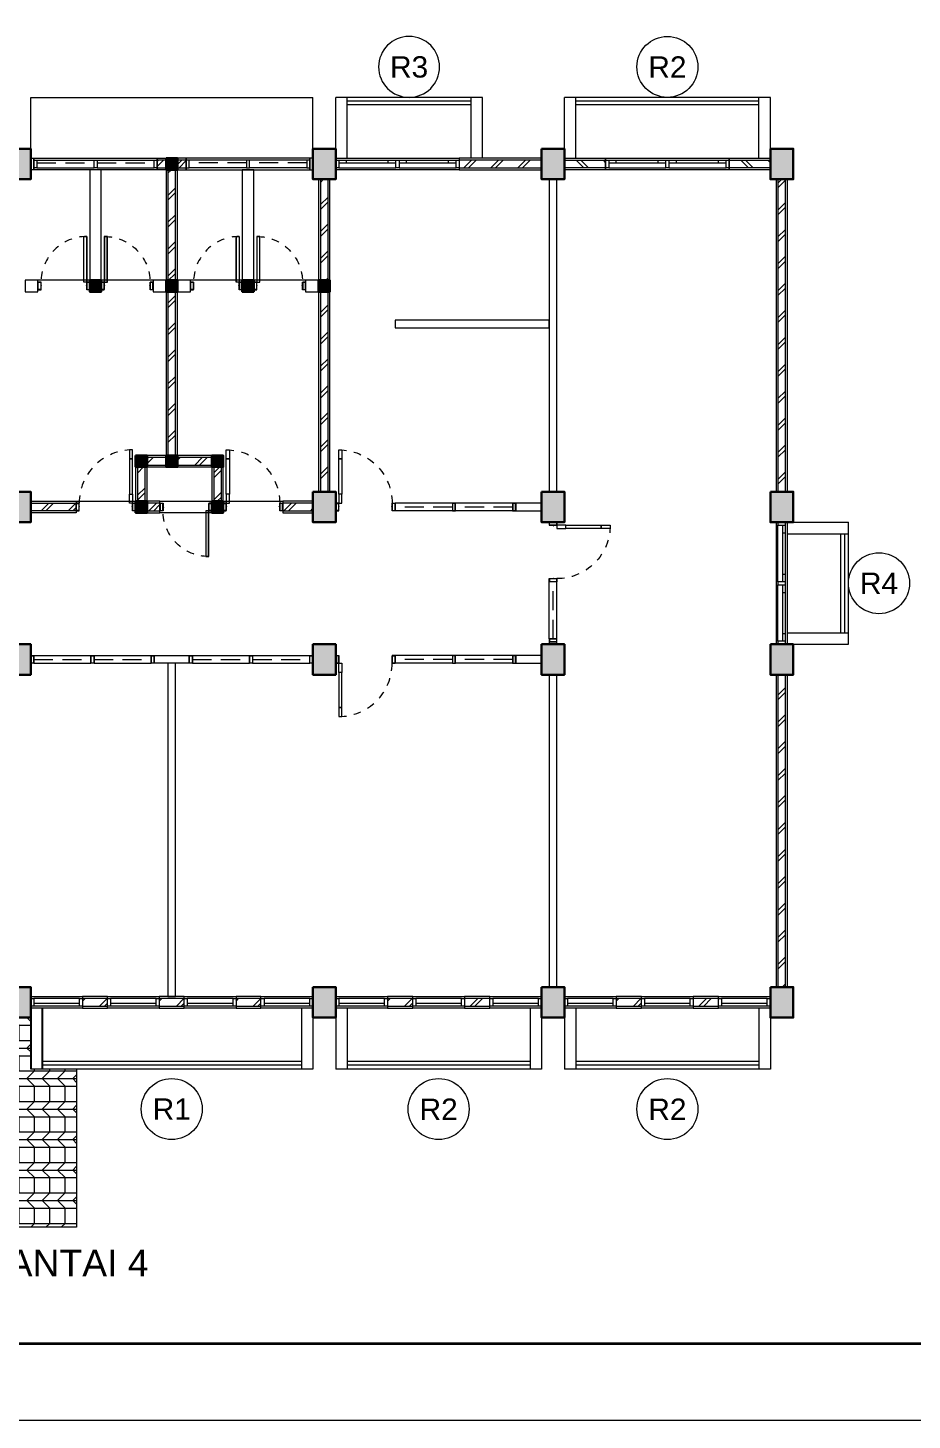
# Model space of a CAD drawing. Header units: millimetres. Extents: x -11 to 1625, y -267 to 180.
# Drawn here: x 953.99 to 965.59, y -267 to -248.73 of the extents above; entities that cross this region are included whole.
import ezdxf
from ezdxf.enums import TextEntityAlignment as Align

# ---------------------------------------------------------------- set-up
doc = ezdxf.new("R2010")
doc.units = ezdxf.units.MM
doc.linetypes.add('HIDDEN', pattern=[0.375, 0.25, -0.125])
for name, color, linetype, lineweight in [('ars', 11, 'Continuous', 5), ('dinding', 5, 'Continuous', 15), ('GRS KOP', 1, 'Continuous', 35), ('KOLOM', 1, 'Continuous', 30), ('kop', 7, 'Continuous', 20), ('kus', 63, 'Continuous', 15), ('lan', 7, 'Continuous', 15), ('not', 7, 'Continuous', 20), ('PARTISI', 190, 'Continuous', 9), ('sol kol', 8, 'Continuous', 0)]:
    doc.layers.add(name, color=color, linetype=linetype, lineweight=lineweight)
doc.styles.add('BARU', font='complex.shx')
doc.styles.add('S', font='SIMPLEX', dxfattribs={"width": 1.1})
doc.styles.get("Standard").update_dxf_attribs({"font": 'ARIALUNI.TTF'})
pattern_1 = [(45, (953.879, -261.71834), (-0.1767767, 0.1767767), []), (45, (953.9415, -261.71834), (-0.1767767, 0.1767767), [])]
pattern_2 = [(45, (952.879, -261.71834), (-0.1767767, 0.1767767), []), (45, (952.9415, -261.71834), (-0.1767767, 0.1767767), [])]

# ---------------------------------------------------------------- blocks, each defined once
blk = doc.blocks.new('kop')
at = {"layer": 'GRS KOP'}
blk.add_lwpolyline([(1, 54), (83, 54), (83, 1), (1, 1)], close=True, dxfattribs=at)
at = {"layer": 'kop', "color": 7}
blk.add_line((0, 0), (84, 0), dxfattribs=at)
at = {"layer": 'kop', "style": 'BARU', "flags": 4}
for p, height in [((73.8, 5.4), 0.35), ((80.303, 5.382), 0.25), ((73.8, 4.9), 0.35), ((80.303, 4.882), 0.25), ((73.8, 4.4), 0.35), ((80.303, 4.382), 0.25)]:
    blk.add_attdef('-', p, '', height=height, dxfattribs=at)
at = {"layer": 'kop', "flags": 4}
for tag, p in [('AR-00', (78.057, 2.648)), ('00', (81.238, 2.647))]:
    blk.add_attdef(tag, text='', height=0.35, dxfattribs=at).set_placement(p, align=Align.MIDDLE)
blk = doc.blocks.new('Ndtpd')
blk.add_line((0.747, 0), (-0.747, 0))
blk.add_circle((0, 0), 0.747)
at = {"flags": 4}
for tag, height, p in [('NO', 0.5, (0, 0.148)), ('NOLBR', 0.3, (0, -0.398))]:
    blk.add_attdef(tag, text='', height=height, dxfattribs=at).set_placement(p, align=Align.CENTER)
for tag, p, height in [('NDTPD', (1.516, 0.148), 0.5), ('SKALA', (1.523, -0.398), 0.3)]:
    blk.add_attdef(tag, p, '', height=height, dxfattribs=at)
blk = doc.blocks.new('KP')
at = {"layer": 'KOLOM'}
blk.add_lwpolyline([(0.075, -0.075), (-0.075, -0.075), (-0.075, 0.075), (0.075, 0.075), (0.075, -0.075)], dxfattribs=at)
blk = doc.blocks.new('P 70')
at = {"linetype": 'HIDDEN', "ltscale": 0.3}
blk.add_lwpolyline([(-0.74, 0.1, -0.414214), (-0.04, 0.8, -1.303225)], format="xyb", dxfattribs=at)
for points in [[(-0.04, 0.8), (-0.08, 0.8), (-0.08, 0.68), (-0.04, 0.68)], [(-0.04, 0.68), (-0.08, 0.68), (-0.08, 0.22), (-0.04, 0.22)], [(-0.04, 0.1), (-0.08, 0.1), (-0.08, 0.22), (-0.04, 0.22)], [(-0.735, 0.06), (-0.74, 0.06), (-0.74, 0.061), (-0.74, 0.1), (-0.78, 0.1), (-0.78, 0), (-0.74, 0), (-0.74, 0.056), (-0.735, 0.058)], [(-0.742, 0.002), (-0.778, 0.002), (-0.778, 0.098), (-0.742, 0.098)], [(-0.045, 0.06), (-0.04, 0.06), (-0.04, 0.061), (-0.04, 0.1), (0, 0.1), (0, 0), (-0.04, 0), (-0.04, 0.056), (-0.045, 0.058)], [(-0.038, 0.002), (-0.002, 0.002), (-0.002, 0.098), (-0.038, 0.098)]]:
    blk.add_lwpolyline(points, close=True)
blk = doc.blocks.new('P 60')
at = {"linetype": 'HIDDEN', "ltscale": 0.3}
blk.add_lwpolyline([(-0.64, 0.1, -0.414214), (-0.04, 0.7, -1.303225)], format="xyb", dxfattribs=at)
for points in [[(-0.04, 0.7), (-0.04, 0.1), (-0.08, 0.1), (-0.08, 0.7)], [(-0.042, 0.698), (-0.042, 0.102), (-0.078, 0.102), (-0.078, 0.698)], [(-0.635, 0.06), (-0.64, 0.06), (-0.64, 0.061), (-0.64, 0.1), (-0.68, 0.1), (-0.68, 0), (-0.64, 0), (-0.64, 0.056), (-0.635, 0.058)], [(-0.642, 0.002), (-0.678, 0.002), (-0.678, 0.098), (-0.642, 0.098)], [(-0.045, 0.06), (-0.04, 0.06), (-0.04, 0.061), (-0.04, 0.1), (0, 0.1), (0, 0), (-0.04, 0), (-0.04, 0.056), (-0.045, 0.058)], [(-0.038, 0.002), (-0.002, 0.002), (-0.002, 0.098), (-0.038, 0.098)]]:
    blk.add_lwpolyline(points, close=True)
blk = doc.blocks.new('K1')
at = {"layer": 'KOLOM'}
blk.add_lwpolyline([(0.2, 0.15), (-0.2, 0.15), (-0.2, -0.15), (0.2, -0.15), (0.2, 0.15)], dxfattribs=at)
blk = doc.blocks.new('NAV')
blk.add_circle((0, -0.4), 0.4)
at = {"style": 'S', "width": 0.75, "flags": 4}
blk.add_attdef('AV', text='', height=0.3, dxfattribs=at).set_placement((0, -0.4), align=Align.MIDDLE)

msp = doc.modelspace()

# ---------------------------------------------------------------- hatches: boundary and pattern name
at = {"layer": 'ars'}
h = msp.add_hatch(dxfattribs=at)
h.set_pattern_fill('TEMBOK', color=256, scale=0.25)
h.set_pattern_definition([(45, (955.099, -260.26834), (-0.176777, 0.176777), []), (45, (955.1615, -260.26834), (-0.176777, 0.176777), [])])
h.paths.add_polyline_path([(955.8039946, -250.4683363), (955.6889946, -250.4683363), (955.6889946, -250.5683363), (955.8039946, -250.5683363)])
h = msp.add_hatch(dxfattribs=at)
h.set_pattern_fill('TEMBOK', color=256, scale=0.25)
h.set_pattern_definition(pattern_1)
h.paths.add_polyline_path([(955.8289946, -250.5933363), (955.8289946, -254.3433363), (955.9289946, -254.3433363), (955.9289946, -250.5933363)])
h = msp.add_hatch(dxfattribs=at)
h.set_pattern_fill('TEMBOK', color=256, scale=0.25)
h.set_pattern_definition([(45, (955.404, -260.26834), (-0.176777, 0.176777), []), (45, (955.4665, -260.26834), (-0.176777, 0.176777), [])])
h.paths.add_polyline_path([(956.0689946, -250.4683363), (955.9539946, -250.4683363), (955.9539946, -250.5683363), (956.0689946, -250.5683363)])
h = msp.add_hatch(dxfattribs=at)
h.set_pattern_fill('TEMBOK', color=256, scale=0.25)
h.set_pattern_definition([(45, (951.074, -263.09334), (-0.1767767, 0.1767767), []), (45, (951.1365, -263.09334), (-0.1767767, 0.1767767), [])])
h.paths.add_polyline_path([(960.7289946, -250.4683363), (959.6489946, -250.4683363), (959.6489946, -250.5683363), (960.7289946, -250.5683363)])
h = msp.add_hatch(dxfattribs=at)
h.set_pattern_fill('TEMBOK', color=256, scale=0.25)
h.set_pattern_definition([(315, (956.829, -248.94334), (-0.176777, -0.176777), []), (315, (956.8915, -248.94334), (-0.176777, -0.176777), [])])
h.paths.add_polyline_path([(961.5689946, -250.5683363), (961.0289946, -250.5683363), (961.0289946, -250.4683363), (961.5689946, -250.4683363)])
h = msp.add_hatch(dxfattribs=at)
h.set_pattern_fill('TEMBOK', color=256, scale=0.25)
h.set_pattern_definition([(315, (958.989, -248.94334), (-0.176777, -0.176777), []), (315, (959.0515, -248.94334), (-0.176777, -0.176777), [])])
h.paths.add_polyline_path([(963.7289946, -250.5683363), (963.1889946, -250.5683363), (963.1889946, -250.4683363), (963.7289946, -250.4683363)])
h = msp.add_hatch(dxfattribs=at)
h.set_pattern_fill('TEMBOK', color=256, scale=0.25)
h.set_pattern_definition(pattern_1)
h.paths.add_polyline_path([(957.9289946, -254.8183363), (957.9289946, -250.7183363), (957.8289946, -250.7183363), (957.8289946, -254.8183363)])
h = msp.add_hatch(dxfattribs=at)
h.set_pattern_fill('TEMBOK', color=256, scale=0.25)
h.set_pattern_definition(pattern_2)
h.paths.add_polyline_path([(963.9289946, -254.8183363), (963.9289946, -250.7183363), (963.8289946, -250.7183363), (963.8289946, -254.8183363)])
h = msp.add_hatch(dxfattribs=at)
h.set_pattern_fill('TEMBOK', color=256, scale=0.25)
h.set_pattern_definition(pattern_1)
h.paths.add_polyline_path([(956.4039946, -254.3683363), (955.5539946, -254.3683363), (955.5539946, -254.4683363), (956.4039946, -254.4683363)])
h = msp.add_hatch(dxfattribs=at)
h.set_pattern_fill('TEMBOK', color=256, scale=0.25)
h.set_pattern_definition(pattern_1)
h.paths.add_polyline_path([(955.4289946, -254.4933363), (955.4289946, -254.9433363), (955.5289946, -254.9433363), (955.5289946, -254.4933363)])
h = msp.add_hatch(dxfattribs=at)
h.set_pattern_fill('TEMBOK', color=256, scale=0.25)
h.set_pattern_definition(pattern_1)
h.paths.add_polyline_path([(956.4289946, -254.4933363), (956.4289946, -254.9433363), (956.5289946, -254.9433363), (956.5289946, -254.4933363)])
h = msp.add_hatch(dxfattribs=at)
h.set_pattern_fill('TEMBOK', color=256, scale=0.25)
h.set_pattern_definition(pattern_1)
h.paths.add_polyline_path([(954.0289946, -254.9683363), (954.6239946, -254.9683363), (954.6239946, -255.0683363), (954.0289946, -255.0683363)])
h = msp.add_hatch(dxfattribs=at)
h.set_pattern_fill('TEMBOK', color=256, scale=0.25)
h.set_pattern_definition(pattern_1)
h.paths.add_polyline_path([(955.7239946, -254.9683363), (955.5539946, -254.9683363), (955.5539946, -255.0683363), (955.7239946, -255.0683363)])
h = msp.add_hatch(dxfattribs=at)
h.set_pattern_fill('TEMBOK', color=256, scale=0.25)
h.set_pattern_definition(pattern_1)
h.paths.add_polyline_path([(957.7289946, -254.9683363), (957.3339946, -254.9683363), (957.3339946, -255.0683363), (957.7289946, -255.0683363)])
h = msp.add_hatch(dxfattribs=at)
h.set_pattern_fill('TEMBOK', color=256, scale=0.25)
h.set_pattern_definition(pattern_2)
h.paths.add_polyline_path([(963.9289946, -261.3183363), (963.9289946, -257.2183363), (963.8289946, -257.2183363), (963.8289946, -261.3183363)])
h = msp.add_hatch(dxfattribs=at)
h.set_pattern_fill('TEMBOK', color=256, scale=0.25)
h.set_pattern_definition([(45, (950.579, -263.09334), (-0.176777, 0.176777), []), (45, (950.6415, -263.09334), (-0.176777, 0.176777), [])])
h.paths.add_polyline_path([(955.0356613, -261.4683363), (954.7089946, -261.4683363), (954.7089946, -261.5683363), (955.0356613, -261.5683363)])
h = msp.add_hatch(dxfattribs=at)
h.set_pattern_fill('TEMBOK', color=256, scale=0.25)
h.set_pattern_definition([(45, (951.58566, -263.09334), (-0.176777, 0.176777), []), (45, (951.64816, -263.09334), (-0.176777, 0.176777), [])])
h.paths.add_polyline_path([(956.042328, -261.4683363), (955.7156613, -261.4683363), (955.7156613, -261.5683363), (956.042328, -261.5683363)])
h = msp.add_hatch(dxfattribs=at)
h.set_pattern_fill('TEMBOK', color=256, scale=0.25)
h.set_pattern_definition([(45, (952.59233, -263.09334), (-0.176777, 0.176777), []), (45, (952.65483, -263.09334), (-0.176777, 0.176777), [])])
h.paths.add_polyline_path([(957.0489946, -261.4683363), (956.722328, -261.4683363), (956.722328, -261.5683363), (957.0489946, -261.5683363)])
h = msp.add_hatch(dxfattribs=at)
h.set_pattern_fill('TEMBOK', color=256, scale=0.25)
h.set_pattern_definition([(45, (954.579, -263.09334), (-0.176777, 0.176777), []), (45, (954.6415, -263.09334), (-0.176777, 0.176777), [])])
h.paths.add_polyline_path([(959.0389946, -261.4683363), (958.7089946, -261.4683363), (958.7089946, -261.5683363), (959.0389946, -261.5683363)])
h = msp.add_hatch(dxfattribs=at)
h.set_pattern_fill('TEMBOK', color=256, scale=0.25)
h.set_pattern_definition([(45, (955.439, -263.09334), (-0.176777, 0.176777), []), (45, (955.5015, -263.09334), (-0.176777, 0.176777), [])])
h.paths.add_polyline_path([(960.0489946, -261.4683363), (959.7189946, -261.4683363), (959.7189946, -261.5683363), (960.0489946, -261.5683363)])
h = msp.add_hatch(dxfattribs=at)
h.set_pattern_fill('TEMBOK', color=256, scale=0.25)
h.set_pattern_definition([(45, (957.579, -263.09334), (-0.176777, 0.176777), []), (45, (957.6415, -263.09334), (-0.176777, 0.176777), [])])
h.paths.add_polyline_path([(962.0389946, -261.4683363), (961.7089946, -261.4683363), (961.7089946, -261.5683363), (962.0389946, -261.5683363)])
h = msp.add_hatch(dxfattribs=at)
h.set_pattern_fill('TEMBOK', color=256, scale=0.25)
h.set_pattern_definition([(45, (958.439, -263.09334), (-0.176777, 0.176777), []), (45, (958.5015, -263.09334), (-0.176777, 0.176777), [])])
h.paths.add_polyline_path([(963.0489946, -261.4683363), (962.7189946, -261.4683363), (962.7189946, -261.5683363), (963.0489946, -261.5683363)])
h = msp.add_hatch(dxfattribs=at)
h.set_pattern_fill('PLENTONG', color=256, scale=0.1, angle=90)
h.set_pattern_definition([(180, (953.879, -261.81834), (-5e-17, -0.4), []), (180, (953.879, -261.71834), (-5e-17, -0.4), []), (180, (953.879, -261.61834), (-5e-17, -0.4), []), (135, (953.879, -261.81834), (-0.2, 2e-17), [0.141421, -0.424264]), (225, (953.879, -261.61834), (0.2, -2e-17), [0.141421, -0.424264]), (90, (953.879, -261.61834), (-0.2, 1e-17), [0.2, -0.2])])
h.paths.add_polyline_path([(953.7289946, -262.3933363), (951.9289946, -262.3933363), (951.9289946, -264.4683363), (954.6289946, -264.4683363), (954.6289946, -262.3933363), (954.0289946, -262.3933363), (954.0289946, -261.7183363), (953.7289946, -261.7183363)])
at = {"layer": 'sol kol'}
for points in [[(953.7289946, -250.3183363), (953.7289946, -250.7183363), (954.0289946, -250.7183363), (954.0289946, -250.3183363)], [(955.8039946, -250.4433363), (955.9539946, -250.4433363), (955.9539946, -250.5933363), (955.8039946, -250.5933363)], [(957.7289946, -250.3183363), (957.7289946, -250.7183363), (958.0289946, -250.7183363), (958.0289946, -250.3183363)], [(960.7289946, -250.3183363), (960.7289946, -250.7183363), (961.0289946, -250.7183363), (961.0289946, -250.3183363)], [(963.7289946, -250.3183363), (963.7289946, -250.7183363), (964.0289946, -250.7183363), (964.0289946, -250.3183363)], [(954.8039946, -252.0433363), (954.9539946, -252.0433363), (954.9539946, -252.1933363), (954.8039946, -252.1933363)], [(955.8039946, -252.0433363), (955.9539946, -252.0433363), (955.9539946, -252.1933363), (955.8039946, -252.1933363)], [(956.8039946, -252.0433363), (956.9539946, -252.0433363), (956.9539946, -252.1933363), (956.8039946, -252.1933363)], [(957.8039946, -252.0433363), (957.9539946, -252.0433363), (957.9539946, -252.1933363), (957.8039946, -252.1933363)], [(955.4039946, -254.3433363), (955.5539946, -254.3433363), (955.5539946, -254.4933363), (955.4039946, -254.4933363)], [(955.8039946, -254.3433363), (955.9539946, -254.3433363), (955.9539946, -254.4933363), (955.8039946, -254.4933363)], [(956.4039946, -254.3433363), (956.5539946, -254.3433363), (956.5539946, -254.4933363), (956.4039946, -254.4933363)], [(953.7289946, -254.8183363), (953.7289946, -255.2183363), (954.0289946, -255.2183363), (954.0289946, -254.8183363)], [(957.7289946, -254.8183363), (957.7289946, -255.2183363), (958.0289946, -255.2183363), (958.0289946, -254.8183363)], [(960.7289946, -254.8183363), (960.7289946, -255.2183363), (961.0289946, -255.2183363), (961.0289946, -254.8183363)], [(963.7289946, -254.8183363), (963.7289946, -255.2183363), (964.0289946, -255.2183363), (964.0289946, -254.8183363)], [(955.4039946, -254.9433363), (955.5539946, -254.9433363), (955.5539946, -255.0933363), (955.4039946, -255.0933363)], [(956.4039946, -254.9433363), (956.5539946, -254.9433363), (956.5539946, -255.0933363), (956.4039946, -255.0933363)], [(953.7289946, -256.8183363), (953.7289946, -257.2183363), (954.0289946, -257.2183363), (954.0289946, -256.8183363)], [(957.7289946, -256.8183363), (957.7289946, -257.2183363), (958.0289946, -257.2183363), (958.0289946, -256.8183363)], [(960.7289946, -256.8183363), (960.7289946, -257.2183363), (961.0289946, -257.2183363), (961.0289946, -256.8183363)], [(963.7289946, -256.8183363), (963.7289946, -257.2183363), (964.0289946, -257.2183363), (964.0289946, -256.8183363)], [(953.7289946, -261.3183363), (953.7289946, -261.7183363), (954.0289946, -261.7183363), (954.0289946, -261.3183363)], [(957.7289946, -261.3183363), (957.7289946, -261.7183363), (958.0289946, -261.7183363), (958.0289946, -261.3183363)], [(960.7289946, -261.3183363), (960.7289946, -261.7183363), (961.0289946, -261.7183363), (961.0289946, -261.3183363)], [(963.7289946, -261.3183363), (963.7289946, -261.7183363), (964.0289946, -261.7183363), (964.0289946, -261.3183363)]]:
    msp.add_hatch(color=256, dxfattribs=at).paths.add_polyline_path(points)

# ---------------------------------------------------------------- linework, layer by layer
for p, q in [((954.1789946, -261.5933363), (954.1789946, -262.3933363)), ((954.0289946, -261.7183363), (954.0289946, -262.3933363))]:
    msp.add_line(p, q)
at = {"layer": 'ars'}
for points in [[(959.8039946, -249.6933363), (958.1789946, -249.6933363)], [(963.5789946, -249.6933363), (961.1789946, -249.6933363)], [(959.8039946, -249.7433363), (958.1789946, -249.7433363)], [(963.5789946, -249.7433363), (961.1789946, -249.7433363)], [(964.6539946, -256.6683363), (964.6539946, -255.3683363)], [(964.7039946, -256.6683363), (964.7039946, -255.3683363)], [(957.5789946, -262.2933363), (954.1789946, -262.2933363)], [(960.5789946, -262.2933363), (958.1789946, -262.2933363)], [(963.5789946, -262.2933363), (961.1789946, -262.2933363)], [(957.5789946, -262.3433363), (954.1789946, -262.3433363)], [(960.5789946, -262.3433363), (958.1789946, -262.3433363)], [(963.5789946, -262.3433363), (961.1789946, -262.3433363)]]:
    msp.add_lwpolyline(points, dxfattribs=at)
for points in [[(955.8039946, -250.4683363), (955.6889946, -250.4683363), (955.6889946, -250.5683363), (955.8039946, -250.5683363)], [(955.8289946, -250.5933363), (955.8289946, -254.3433363), (955.9289946, -254.3433363), (955.9289946, -250.5933363)], [(956.0689946, -250.4683363), (955.9539946, -250.4683363), (955.9539946, -250.5683363), (956.0689946, -250.5683363)], [(960.7289946, -250.4683363), (959.6489946, -250.4683363), (959.6489946, -250.5683363), (960.7289946, -250.5683363)], [(961.5689946, -250.5683363), (961.0289946, -250.5683363), (961.0289946, -250.4683363), (961.5689946, -250.4683363)], [(963.7289946, -250.5683363), (963.1889946, -250.5683363), (963.1889946, -250.4683363), (963.7289946, -250.4683363)], [(957.9289946, -254.8183363), (957.9289946, -250.7183363), (957.8289946, -250.7183363), (957.8289946, -254.8183363)], [(963.9289946, -254.8183363), (963.9289946, -250.7183363), (963.8289946, -250.7183363), (963.8289946, -254.8183363)], [(956.4039946, -254.3683363), (955.5539946, -254.3683363), (955.5539946, -254.4683363), (956.4039946, -254.4683363)], [(955.4289946, -254.4933363), (955.4289946, -254.9433363), (955.5289946, -254.9433363), (955.5289946, -254.4933363)], [(956.4289946, -254.4933363), (956.4289946, -254.9433363), (956.5289946, -254.9433363), (956.5289946, -254.4933363)], [(954.0289946, -254.9683363), (954.6239946, -254.9683363), (954.6239946, -255.0683363), (954.0289946, -255.0683363)], [(955.7239946, -254.9683363), (955.5539946, -254.9683363), (955.5539946, -255.0683363), (955.7239946, -255.0683363)], [(957.7289946, -254.9683363), (957.3339946, -254.9683363), (957.3339946, -255.0683363), (957.7289946, -255.0683363)], [(963.9289946, -261.3183363), (963.9289946, -257.2183363), (963.8289946, -257.2183363), (963.8289946, -261.3183363)], [(955.0356613, -261.4683363), (954.7089946, -261.4683363), (954.7089946, -261.5683363), (955.0356613, -261.5683363)], [(956.042328, -261.4683363), (955.7156613, -261.4683363), (955.7156613, -261.5683363), (956.042328, -261.5683363)], [(957.0489946, -261.4683363), (956.722328, -261.4683363), (956.722328, -261.5683363), (957.0489946, -261.5683363)], [(959.0389946, -261.4683363), (958.7089946, -261.4683363), (958.7089946, -261.5683363), (959.0389946, -261.5683363)], [(960.0489946, -261.4683363), (959.7189946, -261.4683363), (959.7189946, -261.5683363), (960.0489946, -261.5683363)], [(962.0389946, -261.4683363), (961.7089946, -261.4683363), (961.7089946, -261.5683363), (962.0389946, -261.5683363)], [(963.0489946, -261.4683363), (962.7189946, -261.4683363), (962.7189946, -261.5683363), (963.0489946, -261.5683363)]]:
    msp.add_lwpolyline(points, close=True, dxfattribs=at)
at = {"layer": 'dinding'}
for points in [[(954.0289946, -250.4433363), (954.0689946, -250.4433363), (954.0689946, -250.5933363), (954.0289946, -250.5933363)], [(955.6889946, -250.4433363), (955.8039946, -250.4433363), (955.8039946, -250.5933363), (955.6889946, -250.5933363)], [(956.0689946, -250.4433363), (955.9539946, -250.4433363), (955.9539946, -250.5933363), (956.0689946, -250.5933363)], [(957.7289946, -250.4433363), (957.6889946, -250.4433363), (957.6889946, -250.5933363), (957.7289946, -250.5933363)], [(960.7289946, -250.4433363), (959.6489946, -250.4433363), (959.6489946, -250.5933363), (960.7289946, -250.5933363)], [(961.5689946, -250.5933363), (961.0289946, -250.5933363), (961.0289946, -250.4433363), (961.5689946, -250.4433363)], [(963.7289946, -250.5933363), (963.1889946, -250.5933363), (963.1889946, -250.4433363), (963.7289946, -250.4433363)], [(955.8039946, -250.5933363), (955.8039946, -254.3433363), (955.9539946, -254.3433363), (955.9539946, -250.5933363)], [(957.9539946, -254.8183363), (957.9539946, -250.7183363), (957.8039946, -250.7183363), (957.8039946, -254.8183363)], [(963.9539946, -254.8183363), (963.9539946, -250.7183363), (963.8039946, -250.7183363), (963.8039946, -254.8183363)], [(956.4039946, -254.3433363), (955.5539946, -254.3433363), (955.5539946, -254.4933363), (956.4039946, -254.4933363)], [(955.4039946, -254.4933363), (955.4039946, -254.9433363), (955.5539946, -254.9433363), (955.5539946, -254.4933363)], [(956.4039946, -254.4933363), (956.4039946, -254.9433363), (956.5539946, -254.9433363), (956.5539946, -254.4933363)], [(954.0289946, -254.9433363), (954.6239946, -254.9433363), (954.6239946, -255.0933363), (954.0289946, -255.0933363)], [(955.7239946, -254.9433363), (955.5539946, -254.9433363), (955.5539946, -255.0933363), (955.7239946, -255.0933363)], [(957.7289946, -254.9433363), (957.3339946, -254.9433363), (957.3339946, -255.0933363), (957.7289946, -255.0933363)], [(963.9539946, -261.3183363), (963.9539946, -257.2183363), (963.8039946, -257.2183363), (963.8039946, -261.3183363)], [(955.0356613, -261.4433363), (954.7089946, -261.4433363), (954.7089946, -261.5933363), (955.0356613, -261.5933363)], [(956.042328, -261.4433363), (955.7156613, -261.4433363), (955.7156613, -261.5933363), (956.042328, -261.5933363)], [(957.0489946, -261.4433363), (956.722328, -261.4433363), (956.722328, -261.5933363), (957.0489946, -261.5933363)], [(959.0389946, -261.4433363), (958.7089946, -261.4433363), (958.7089946, -261.5933363), (959.0389946, -261.5933363)], [(960.0489946, -261.4433363), (959.7189946, -261.4433363), (959.7189946, -261.5933363), (960.0489946, -261.5933363)], [(962.0389946, -261.4433363), (961.7089946, -261.4433363), (961.7089946, -261.5933363), (962.0389946, -261.5933363)], [(963.0489946, -261.4433363), (962.7189946, -261.4433363), (962.7189946, -261.5933363), (963.0489946, -261.5933363)]]:
    msp.add_lwpolyline(points, close=True, dxfattribs=at)
at = {"layer": 'kus'}
for p, q in [((954.1089946, -250.4683363), (954.8589946, -250.4683363)), ((954.1089946, -250.5683363), (954.8589946, -250.5683363)), ((954.8989946, -250.4683363), (955.6489946, -250.4683363)), ((954.8989946, -250.5683363), (955.6489946, -250.5683363)), ((956.8589946, -250.4683363), (956.1089946, -250.4683363)), ((956.8589946, -250.5683363), (956.1089946, -250.5683363)), ((957.6489946, -250.4683363), (956.8989946, -250.4683363)), ((957.6489946, -250.5683363), (956.8989946, -250.5683363)), ((958.0689946, -250.4683363), (958.8189946, -250.4683363)), ((958.0689946, -250.5033363), (958.8189946, -250.5033363)), ((958.0689946, -250.5683363), (958.8189946, -250.5683363)), ((958.1689946, -250.5033363), (958.1689946, -250.4683363)), ((958.7189946, -250.5033363), (958.7189946, -250.4683363)), ((958.8589946, -250.4683363), (959.6089946, -250.4683363)), ((958.8589946, -250.5033363), (959.6089946, -250.5033363)), ((958.8589946, -250.5683363), (959.6089946, -250.5683363)), ((958.9589946, -250.5033363), (958.9589946, -250.4683363)), ((959.5089946, -250.5033363), (959.5089946, -250.4683363)), ((961.6089946, -250.4683363), (962.3589946, -250.4683363)), ((961.6089946, -250.5033363), (962.3589946, -250.5033363)), ((961.6089946, -250.5683363), (962.3589946, -250.5683363)), ((961.7089946, -250.5033363), (961.7089946, -250.4683363)), ((962.2589946, -250.5033363), (962.2589946, -250.4683363)), ((962.3989946, -250.4683363), (963.1489946, -250.4683363)), ((962.3989946, -250.5033363), (963.1489946, -250.5033363)), ((962.3989946, -250.5683363), (963.1489946, -250.5683363)), ((962.4989946, -250.5033363), (962.4989946, -250.4683363)), ((963.0489946, -250.5033363), (963.0489946, -250.4683363)), ((955.7239946, -254.9433363), (956.4039946, -254.9433363)), ((959.5589946, -254.9683363), (958.8089946, -254.9683363)), ((960.3489946, -254.9683363), (959.5989946, -254.9683363)), ((956.4039946, -255.0933363), (955.7239946, -255.0933363)), ((959.5589946, -255.0683363), (958.8089946, -255.0683363)), ((960.3489946, -255.0683363), (959.5989946, -255.0683363)), ((963.8289946, -255.9983363), (963.8289946, -255.2583363)), ((963.8939946, -255.9983363), (963.8939946, -255.2583363)), ((963.8939946, -255.3583363), (963.9289946, -255.3583363)), ((963.9289946, -255.9983363), (963.9289946, -255.2583363)), ((963.8939946, -255.8983363), (963.9289946, -255.8983363)), ((960.8289946, -256.7483363), (960.8289946, -255.9983363)), ((960.9289946, -256.7483363), (960.9289946, -255.9983363)), ((963.8289946, -256.7783363), (963.8289946, -256.0383363)), ((963.8939946, -256.7783363), (963.8939946, -256.0383363)), ((963.9289946, -256.7783363), (963.9289946, -256.0383363)), ((963.8939946, -256.1383363), (963.9289946, -256.1383363)), ((963.8939946, -256.6783363), (963.9289946, -256.6783363)), ((954.0689946, -256.9683363), (954.8189946, -256.9683363)), ((954.8589946, -256.9683363), (955.6089946, -256.9683363)), ((956.1489946, -256.9683363), (956.8989946, -256.9683363)), ((956.9389946, -256.9683363), (957.6889946, -256.9683363)), ((959.5589946, -256.9683363), (958.8089946, -256.9683363)), ((960.3489946, -256.9683363), (959.5989946, -256.9683363)), ((954.0689946, -257.0683363), (954.8189946, -257.0683363)), ((954.8589946, -257.0683363), (955.6089946, -257.0683363)), ((956.1489946, -257.0683363), (956.8989946, -257.0683363)), ((956.9389946, -257.0683363), (957.6889946, -257.0683363)), ((959.5589946, -257.0683363), (958.8089946, -257.0683363)), ((960.3489946, -257.0683363), (959.5989946, -257.0683363)), ((954.6689946, -261.4683363), (954.0689946, -261.4683363)), ((954.6689946, -261.5333363), (954.0689946, -261.5333363)), ((954.6689946, -261.5683363), (954.0689946, -261.5683363)), ((955.6756613, -261.4683363), (955.0756613, -261.4683363)), ((955.6756613, -261.5333363), (955.0756613, -261.5333363)), ((955.6756613, -261.5683363), (955.0756613, -261.5683363)), ((956.682328, -261.4683363), (956.082328, -261.4683363)), ((956.682328, -261.5333363), (956.082328, -261.5333363)), ((956.682328, -261.5683363), (956.082328, -261.5683363)), ((957.6889946, -261.4683363), (957.0889946, -261.4683363)), ((957.6889946, -261.5333363), (957.0889946, -261.5333363)), ((957.6889946, -261.5683363), (957.0889946, -261.5683363)), ((958.6689946, -261.4683363), (958.0689946, -261.4683363)), ((958.6689946, -261.5333363), (958.0689946, -261.5333363)), ((958.6689946, -261.5683363), (958.0689946, -261.5683363)), ((959.6789946, -261.4683363), (959.0789946, -261.4683363)), ((959.6789946, -261.5333363), (959.0789946, -261.5333363)), ((959.6789946, -261.5683363), (959.0789946, -261.5683363)), ((960.6889946, -261.4683363), (960.0889946, -261.4683363)), ((960.6889946, -261.5333363), (960.0889946, -261.5333363)), ((960.6889946, -261.5683363), (960.0889946, -261.5683363)), ((961.6689946, -261.4683363), (961.0689946, -261.4683363)), ((961.6689946, -261.5333363), (961.0689946, -261.5333363)), ((961.6689946, -261.5683363), (961.0689946, -261.5683363)), ((962.6789946, -261.4683363), (962.0789946, -261.4683363)), ((962.6789946, -261.5333363), (962.0789946, -261.5333363)), ((962.6789946, -261.5683363), (962.0789946, -261.5683363)), ((963.6889946, -261.4683363), (963.0889946, -261.4683363)), ((963.6889946, -261.5333363), (963.0889946, -261.5333363)), ((963.6889946, -261.5683363), (963.0889946, -261.5683363))]:
    msp.add_line(p, q, dxfattribs=at)
at = {"layer": 'kus', "linetype": 'HIDDEN'}
for p, q in [((954.1089946, -250.5033363), (954.8589946, -250.5033363)), ((954.8989946, -250.5033363), (955.6489946, -250.5033363)), ((956.8589946, -250.5033363), (956.1089946, -250.5033363)), ((957.6489946, -250.5033363), (956.8989946, -250.5033363)), ((959.5589946, -255.0183363), (958.8089946, -255.0183363)), ((960.3489946, -255.0183363), (959.5989946, -255.0183363)), ((960.8789946, -256.7483363), (960.8789946, -255.9983363)), ((954.0689946, -257.0183363), (954.8189946, -257.0183363)), ((954.8589946, -257.0183363), (955.6089946, -257.0183363)), ((956.1489946, -257.0183363), (956.8989946, -257.0183363)), ((956.9389946, -257.0183363), (957.6889946, -257.0183363)), ((959.5589946, -257.0183363), (958.8089946, -257.0183363)), ((960.3489946, -257.0183363), (959.5989946, -257.0183363))]:
    msp.add_line(p, q, dxfattribs=at)
at = {"layer": 'kus'}
for points in [[(954.0689946, -250.4683363), (954.1089946, -250.4683363), (954.1089946, -250.5683363), (954.0689946, -250.5683363)], [(954.8589946, -250.4683363), (954.8989946, -250.4683363), (954.8989946, -250.5683363), (954.8589946, -250.5683363)], [(955.6489946, -250.4683363), (955.6889946, -250.4683363), (955.6889946, -250.5683363), (955.6489946, -250.5683363)], [(956.1089946, -250.4683363), (956.0689946, -250.4683363), (956.0689946, -250.5683363), (956.1089946, -250.5683363)], [(956.8989946, -250.4683363), (956.8589946, -250.4683363), (956.8589946, -250.5683363), (956.8989946, -250.5683363)], [(957.6889946, -250.4683363), (957.6489946, -250.4683363), (957.6489946, -250.5683363), (957.6889946, -250.5683363)], [(958.0289946, -250.4683363), (958.0689946, -250.4683363), (958.0689946, -250.5683363), (958.0289946, -250.5683363)], [(958.8189946, -250.4683363), (958.8589946, -250.4683363), (958.8589946, -250.5683363), (958.8189946, -250.5683363)], [(959.6089946, -250.4683363), (959.6489946, -250.4683363), (959.6489946, -250.5683363), (959.6089946, -250.5683363)], [(961.5689946, -250.4683363), (961.6089946, -250.4683363), (961.6089946, -250.5683363), (961.5689946, -250.5683363)], [(962.3589946, -250.4683363), (962.3989946, -250.4683363), (962.3989946, -250.5683363), (962.3589946, -250.5683363)], [(963.1489946, -250.4683363), (963.1889946, -250.4683363), (963.1889946, -250.5683363), (963.1489946, -250.5683363)], [(959.5589946, -255.0683363), (959.5989946, -255.0683363), (959.5989946, -254.9683363), (959.5589946, -254.9683363)], [(959.5609946, -255.0663363), (959.5969946, -255.0663363), (959.5969946, -254.9703363), (959.5609946, -254.9703363)], [(960.3489946, -255.0683363), (960.3889946, -255.0683363), (960.3889946, -254.9683363), (960.3489946, -254.9683363)], [(960.3509946, -255.0663363), (960.3869946, -255.0663363), (960.3869946, -254.9703363), (960.3509946, -254.9703363)], [(963.9289946, -255.2583363), (963.9289946, -255.2183363), (963.8289946, -255.2183363), (963.8289946, -255.2583363)], [(963.9289946, -256.0383363), (963.9289946, -255.9983363), (963.8289946, -255.9983363), (963.8289946, -256.0383363)], [(960.8289946, -256.7483363), (960.8289946, -256.7883363), (960.9289946, -256.7883363), (960.9289946, -256.7483363)], [(960.8309946, -256.7503363), (960.8309946, -256.7863363), (960.9269946, -256.7863363), (960.9269946, -256.7503363)], [(963.9289946, -256.8183363), (963.9289946, -256.7783363), (963.8289946, -256.7783363), (963.8289946, -256.8183363)], [(954.0689946, -257.0683363), (954.0289946, -257.0683363), (954.0289946, -256.9683363), (954.0689946, -256.9683363)], [(954.0669946, -257.0663363), (954.0309946, -257.0663363), (954.0309946, -256.9703363), (954.0669946, -256.9703363)], [(954.8589946, -257.0683363), (954.8189946, -257.0683363), (954.8189946, -256.9683363), (954.8589946, -256.9683363)], [(954.8569946, -257.0663363), (954.8209946, -257.0663363), (954.8209946, -256.9703363), (954.8569946, -256.9703363)], [(955.6489946, -257.0683363), (955.6089946, -257.0683363), (955.6089946, -256.9683363), (955.6489946, -256.9683363)], [(955.6469946, -257.0663363), (955.6109946, -257.0663363), (955.6109946, -256.9703363), (955.6469946, -256.9703363)], [(956.1489946, -257.0683363), (956.1089946, -257.0683363), (956.1089946, -256.9683363), (956.1489946, -256.9683363)], [(956.1469946, -257.0663363), (956.1109946, -257.0663363), (956.1109946, -256.9703363), (956.1469946, -256.9703363)], [(956.9389946, -257.0683363), (956.8989946, -257.0683363), (956.8989946, -256.9683363), (956.9389946, -256.9683363)], [(956.9369946, -257.0663363), (956.9009946, -257.0663363), (956.9009946, -256.9703363), (956.9369946, -256.9703363)], [(957.7289946, -257.0683363), (957.6889946, -257.0683363), (957.6889946, -256.9683363), (957.7289946, -256.9683363)], [(957.7269946, -257.0663363), (957.6909946, -257.0663363), (957.6909946, -256.9703363), (957.7269946, -256.9703363)], [(959.5589946, -257.0683363), (959.5989946, -257.0683363), (959.5989946, -256.9683363), (959.5589946, -256.9683363)], [(959.5609946, -257.0663363), (959.5969946, -257.0663363), (959.5969946, -256.9703363), (959.5609946, -256.9703363)], [(960.3489946, -257.0683363), (960.3889946, -257.0683363), (960.3889946, -256.9683363), (960.3489946, -256.9683363)], [(960.3509946, -257.0663363), (960.3869946, -257.0663363), (960.3869946, -256.9703363), (960.3509946, -256.9703363)], [(954.0689946, -261.5683363), (954.0289946, -261.5683363), (954.0289946, -261.4683363), (954.0689946, -261.4683363)], [(954.7089946, -261.5683363), (954.6689946, -261.5683363), (954.6689946, -261.4683363), (954.7089946, -261.4683363)], [(955.0756613, -261.5683363), (955.0356613, -261.5683363), (955.0356613, -261.4683363), (955.0756613, -261.4683363)], [(955.7156613, -261.5683363), (955.6756613, -261.5683363), (955.6756613, -261.4683363), (955.7156613, -261.4683363)], [(956.082328, -261.5683363), (956.042328, -261.5683363), (956.042328, -261.4683363), (956.082328, -261.4683363)], [(956.722328, -261.5683363), (956.682328, -261.5683363), (956.682328, -261.4683363), (956.722328, -261.4683363)], [(957.0889946, -261.5683363), (957.0489946, -261.5683363), (957.0489946, -261.4683363), (957.0889946, -261.4683363)], [(957.7289946, -261.5683363), (957.6889946, -261.5683363), (957.6889946, -261.4683363), (957.7289946, -261.4683363)], [(958.0689946, -261.5683363), (958.0289946, -261.5683363), (958.0289946, -261.4683363), (958.0689946, -261.4683363)], [(958.7089946, -261.5683363), (958.6689946, -261.5683363), (958.6689946, -261.4683363), (958.7089946, -261.4683363)], [(959.0789946, -261.5683363), (959.0389946, -261.5683363), (959.0389946, -261.4683363), (959.0789946, -261.4683363)], [(959.7189946, -261.5683363), (959.6789946, -261.5683363), (959.6789946, -261.4683363), (959.7189946, -261.4683363)], [(960.0889946, -261.5683363), (960.0489946, -261.5683363), (960.0489946, -261.4683363), (960.0889946, -261.4683363)], [(960.7289946, -261.5683363), (960.6889946, -261.5683363), (960.6889946, -261.4683363), (960.7289946, -261.4683363)], [(961.0689946, -261.5683363), (961.0289946, -261.5683363), (961.0289946, -261.4683363), (961.0689946, -261.4683363)], [(961.7089946, -261.5683363), (961.6689946, -261.5683363), (961.6689946, -261.4683363), (961.7089946, -261.4683363)], [(962.0789946, -261.5683363), (962.0389946, -261.5683363), (962.0389946, -261.4683363), (962.0789946, -261.4683363)], [(962.7189946, -261.5683363), (962.6789946, -261.5683363), (962.6789946, -261.4683363), (962.7189946, -261.4683363)], [(963.0889946, -261.5683363), (963.0489946, -261.5683363), (963.0489946, -261.4683363), (963.0889946, -261.4683363)], [(963.7289946, -261.5683363), (963.6889946, -261.5683363), (963.6889946, -261.4683363), (963.7289946, -261.4683363)]]:
    msp.add_lwpolyline(points, close=True, dxfattribs=at)
at = {"layer": 'lan'}
for p, q in [((954.0289946, -249.6433363), (957.7289946, -249.6433363)), ((954.0289946, -250.3183363), (954.0289946, -249.6433363)), ((957.7289946, -250.3183363), (957.7289946, -249.6433363)), ((958.0289946, -250.3183363), (958.0289946, -249.6433363)), ((958.1789946, -250.4433363), (958.1789946, -249.6433363)), ((959.8039946, -250.4433363), (959.8039946, -249.6433363)), ((959.9539946, -250.4433363), (959.9539946, -249.6433363)), ((961.0289946, -250.3183363), (961.0289946, -249.6433363)), ((961.1789946, -250.4433363), (961.1789946, -249.6433363)), ((963.5789946, -250.4433363), (963.5789946, -249.6433363)), ((963.7289946, -250.3183363), (963.7289946, -249.6433363)), ((954.8039946, -252.0433363), (954.1239946, -252.0433363)), ((955.6339946, -252.0433363), (954.9539946, -252.0433363)), ((956.8039946, -252.0433363), (956.1239946, -252.0433363)), ((957.6339946, -252.0433363), (956.9539946, -252.0433363)), ((954.6239946, -254.9433363), (955.4039946, -254.9433363)), ((956.5539946, -254.9433363), (957.3339946, -254.9433363)), ((963.9539946, -255.3683363), (964.7539946, -255.3683363)), ((964.0289946, -255.2183363), (964.7539946, -255.2183363)), ((963.9539946, -256.6683363), (964.7539946, -256.6683363)), ((957.5789946, -261.5933363), (957.5789946, -262.3933363)), ((958.1789946, -261.5933363), (958.1789946, -262.3933363)), ((960.5789946, -261.5933363), (960.5789946, -262.3933363)), ((961.1789946, -261.5933363), (961.1789946, -262.3933363)), ((963.5789946, -261.5933363), (963.5789946, -262.3933363)), ((957.7289946, -261.7183363), (957.7289946, -262.3933363)), ((958.0289946, -261.7183363), (958.0289946, -262.3933363)), ((960.7289946, -261.7183363), (960.7289946, -262.3933363)), ((961.0289946, -261.7183363), (961.0289946, -262.3933363)), ((963.7289946, -261.7183363), (963.7289946, -262.3933363)), ((954.6289946, -262.3933363), (954.6289946, -264.4683363)), ((954.6289946, -264.4683363), (949.1289946, -264.4683363))]:
    msp.add_line(p, q, dxfattribs=at)
for points in [[(959.9539946, -249.6433363), (958.0289946, -249.6433363)], [(963.7289946, -249.6433363), (961.0289946, -249.6433363)], [(964.0289946, -256.8183363), (964.7539946, -256.8183363), (964.7539946, -255.2183363)], [(957.7289946, -262.3933363), (954.0289946, -262.3933363)], [(960.7289946, -262.3933363), (958.0289946, -262.3933363)], [(963.7289946, -262.3933363), (961.0289946, -262.3933363)]]:
    msp.add_lwpolyline(points, dxfattribs=at)
for points in [[(954.0689946, -250.4433363), (955.6889946, -250.4433363), (955.6889946, -250.5933363), (954.0689946, -250.5933363)], [(957.6889946, -250.4433363), (956.0689946, -250.4433363), (956.0689946, -250.5933363), (957.6889946, -250.5933363)], [(958.0289946, -250.4433363), (959.6489946, -250.4433363), (959.6489946, -250.5933363), (958.0289946, -250.5933363)], [(961.5689946, -250.4433363), (963.1889946, -250.4433363), (963.1889946, -250.5933363), (961.5689946, -250.5933363)], [(954.8039946, -250.5933363), (954.8039946, -252.0433363), (954.9539946, -252.0433363), (954.9539946, -250.5933363)], [(956.8039946, -250.5933363), (956.8039946, -252.0433363), (956.9539946, -252.0433363), (956.9539946, -250.5933363)], [(954.1239946, -252.0433363), (953.9539946, -252.0433363), (953.9539946, -252.1933363), (954.1239946, -252.1933363)], [(955.8039946, -252.0433363), (955.6339946, -252.0433363), (955.6339946, -252.1933363), (955.8039946, -252.1933363)], [(956.1239946, -252.0433363), (955.9539946, -252.0433363), (955.9539946, -252.1933363), (956.1239946, -252.1933363)], [(957.8039946, -252.0433363), (957.6339946, -252.0433363), (957.6339946, -252.1933363), (957.8039946, -252.1933363)], [(963.9539946, -256.8183363), (963.9539946, -255.2183363), (963.8039946, -255.2183363), (963.8039946, -256.8183363)], [(954.7089946, -261.5933363), (954.0289946, -261.5933363), (954.0289946, -261.4433363), (954.7089946, -261.4433363)], [(955.7156613, -261.5933363), (955.0356613, -261.5933363), (955.0356613, -261.4433363), (955.7156613, -261.4433363)], [(956.722328, -261.5933363), (956.042328, -261.5933363), (956.042328, -261.4433363), (956.722328, -261.4433363)], [(957.7289946, -261.5933363), (957.0489946, -261.5933363), (957.0489946, -261.4433363), (957.7289946, -261.4433363)], [(958.7089946, -261.5933363), (958.0289946, -261.5933363), (958.0289946, -261.4433363), (958.7089946, -261.4433363)], [(959.7189946, -261.5933363), (959.0389946, -261.5933363), (959.0389946, -261.4433363), (959.7189946, -261.4433363)], [(960.7289946, -261.5933363), (960.0489946, -261.5933363), (960.0489946, -261.4433363), (960.7289946, -261.4433363)], [(961.7089946, -261.5933363), (961.0289946, -261.5933363), (961.0289946, -261.4433363), (961.7089946, -261.4433363)], [(962.7189946, -261.5933363), (962.0389946, -261.5933363), (962.0389946, -261.4433363), (962.7189946, -261.4433363)], [(963.7289946, -261.5933363), (963.0489946, -261.5933363), (963.0489946, -261.4433363), (963.7289946, -261.4433363)]]:
    msp.add_lwpolyline(points, close=True, dxfattribs=at)
at = {"layer": 'PARTISI'}
for points in [[(960.8289946, -254.8183364), (960.9289946, -254.8183364), (960.9289946, -250.7183363), (960.8289946, -250.7183363)], [(958.8089946, -252.6683363), (960.8289946, -252.6683363), (960.8289946, -252.5683363), (958.8089946, -252.5683363)], [(960.3889946, -255.0683363), (960.7289946, -255.0683363), (960.7289946, -254.9683363), (960.3889946, -254.9683363)], [(960.8289946, -256.8183363), (960.9289946, -256.8183363), (960.9289946, -256.7883363), (960.8289946, -256.7883363)], [(955.6489946, -256.9683363), (956.1089946, -256.9683363), (956.1089946, -257.0683363), (955.6489946, -257.0683363)], [(960.3889946, -257.0683363), (960.7289946, -257.0683363), (960.7289946, -256.9683363), (960.3889946, -256.9683363)], [(955.8289946, -261.4433363), (955.9289946, -261.4433363), (955.9289946, -257.0683363), (955.8289946, -257.0683363)], [(960.8289946, -261.3183364), (960.9289946, -261.3183364), (960.9289946, -257.2183363), (960.8289946, -257.2183363)]]:
    msp.add_lwpolyline(points, close=True, dxfattribs=at)

# ---------------------------------------------------------------- block references
at = {"layer": 'KOLOM'}
for name, p, rotation in [('K1', (953.8789946, -250.5183363), 90), ('KP', (955.8789946, -250.5183363), 180), ('K1', (957.8789946, -250.5183363), 90), ('K1', (960.8789946, -250.5183363), 90), ('K1', (963.8789946, -250.5183363), 90), ('KP', (954.8789946, -252.1183363), 180), ('KP', (955.8789946, -252.1183363), 180), ('KP', (956.8789946, -252.1183363), 180), ('KP', (957.8789946, -252.1183363), 180), ('KP', (955.4789946, -254.4183363), 180), ('KP', (955.8789946, -254.4183363), 180), ('KP', (956.4789946, -254.4183363), 180), ('K1', (953.8789946, -255.0183363), 90), ('K1', (957.8789946, -255.0183363), 90), ('K1', (960.8789946, -255.0183363), 90), ('K1', (963.8789946, -255.0183363), 90), ('KP', (955.4789946, -255.0183363), 180), ('KP', (956.4789946, -255.0183363), 180), ('K1', (953.8789946, -257.0183363), 90), ('K1', (957.8789946, -257.0183363), 90), ('K1', (960.8789946, -257.0183363), 90), ('K1', (963.8789946, -257.0183363), 90), ('K1', (953.8789946, -261.5183363), 90), ('K1', (957.8789946, -261.5183363), 90), ('K1', (960.8789946, -261.5183363), 90), ('K1', (963.8789946, -261.5183363), 90)]:
    msp.add_blockref(name, p, dxfattribs=dict(at, rotation=rotation))
at = {"layer": 'kop'}
msp.add_blockref('kop', (911.2141622, -267), dxfattribs=at)
at = {"layer": 'kus'}
for name, p in [('P 60', (954.8039946, -252.1683363)), ('P 60', (956.8039946, -252.1683363)), ('P 70', (955.4039946, -255.0683363))]:
    msp.add_blockref(name, p, dxfattribs=at)
at = {"layer": 'kus', "xscale": -1}
for name, p in [('P 60', (954.9539946, -252.1683363)), ('P 60', (956.9539946, -252.1683363)), ('P 70', (956.5539946, -255.0683363))]:
    msp.add_blockref(name, p, dxfattribs=at)
for name, p, rotation in [('P 70', (958.0289946, -255.0683363), 359.9999999712832), ('P 60', (956.4039946, -254.9683363), 180), ('P 70', (960.8289946, -255.2183363), 269.9999999424109)]:
    msp.add_blockref(name, p, dxfattribs=dict(at, rotation=rotation))
at = {"layer": 'kus', "rotation": 180.0000000287168}
msp.add_blockref('P 70', (958.0289946, -256.9683363), dxfattribs=at)
at = {"layer": 'not'}
ref = msp.add_blockref('NAV', (958.9914946, -249.6433363), dxfattribs=dict(at, xscale=-1, rotation=180))
ref.add_attrib('AV', 'R3', dxfattribs={"layer": '0', "height": 0.28, "flags": 4}).set_placement((958.9914946, -249.2433363), align=Align.MIDDLE)
ref = msp.add_blockref('NAV', (962.3789946, -248.8433363), dxfattribs=at)
ref.add_attrib('AV', 'R2', dxfattribs={"layer": '0', "height": 0.28, "flags": 4}).set_placement((962.3789946, -249.2433363), align=Align.MIDDLE)
ref = msp.add_blockref('NAV', (965.1539946, -255.6183363), dxfattribs=at)
ref.add_attrib('AV', 'R4', dxfattribs={"layer": '0', "height": 0.28, "flags": 4}).set_placement((965.1539946, -256.0183363), align=Align.MIDDLE)
ref = msp.add_blockref('NAV', (955.8789946, -262.5183364), dxfattribs=at)
ref.add_attrib('AV', 'R1', dxfattribs={"layer": '0', "height": 0.28, "flags": 4}).set_placement((955.8789946, -262.9183364), align=Align.MIDDLE)
ref = msp.add_blockref('NAV', (959.3789946, -262.5183364), dxfattribs=at)
ref.add_attrib('AV', 'R2', dxfattribs={"layer": '0', "height": 0.28, "flags": 4}).set_placement((959.3789946, -262.9183364), align=Align.MIDDLE)
ref = msp.add_blockref('NAV', (962.3789946, -262.5183363), dxfattribs=at)
ref.add_attrib('AV', 'R2', dxfattribs={"layer": '0', "height": 0.28, "flags": 4}).set_placement((962.3789946, -262.9183363), align=Align.MIDDLE)
ref = msp.add_blockref('Ndtpd', (946.1790895, -265.2328996), dxfattribs=dict(at, xscale=0.803212851405533, yscale=0.803212851405533, zscale=0.803212851405533))
ref.add_attrib('NO', '3', dxfattribs={"layer": '0', "height": 0.35, "flags": 4}).set_placement((946.1787623, -265.1143737), align=Align.CENTER)
ref.add_attrib('NDTPD', 'DENAH RAILING BALKON LANTAI 4', (947.3967742, -265.1143737), dxfattribs={"layer": '0', "height": 0.35, "flags": 4})
ref.add_attrib('NOLBR', 'A6-19', dxfattribs={"layer": '0', "height": 0.2, "flags": 4}).set_placement((946.1787623, -265.5528695), align=Align.CENTER)
ref.add_attrib('SKALA', 'SKALA 1 : 100', (947.4025742, -265.5528695), dxfattribs={"layer": '0', "height": 0.25, "flags": 4})

doc.saveas('drawing.dxf')
